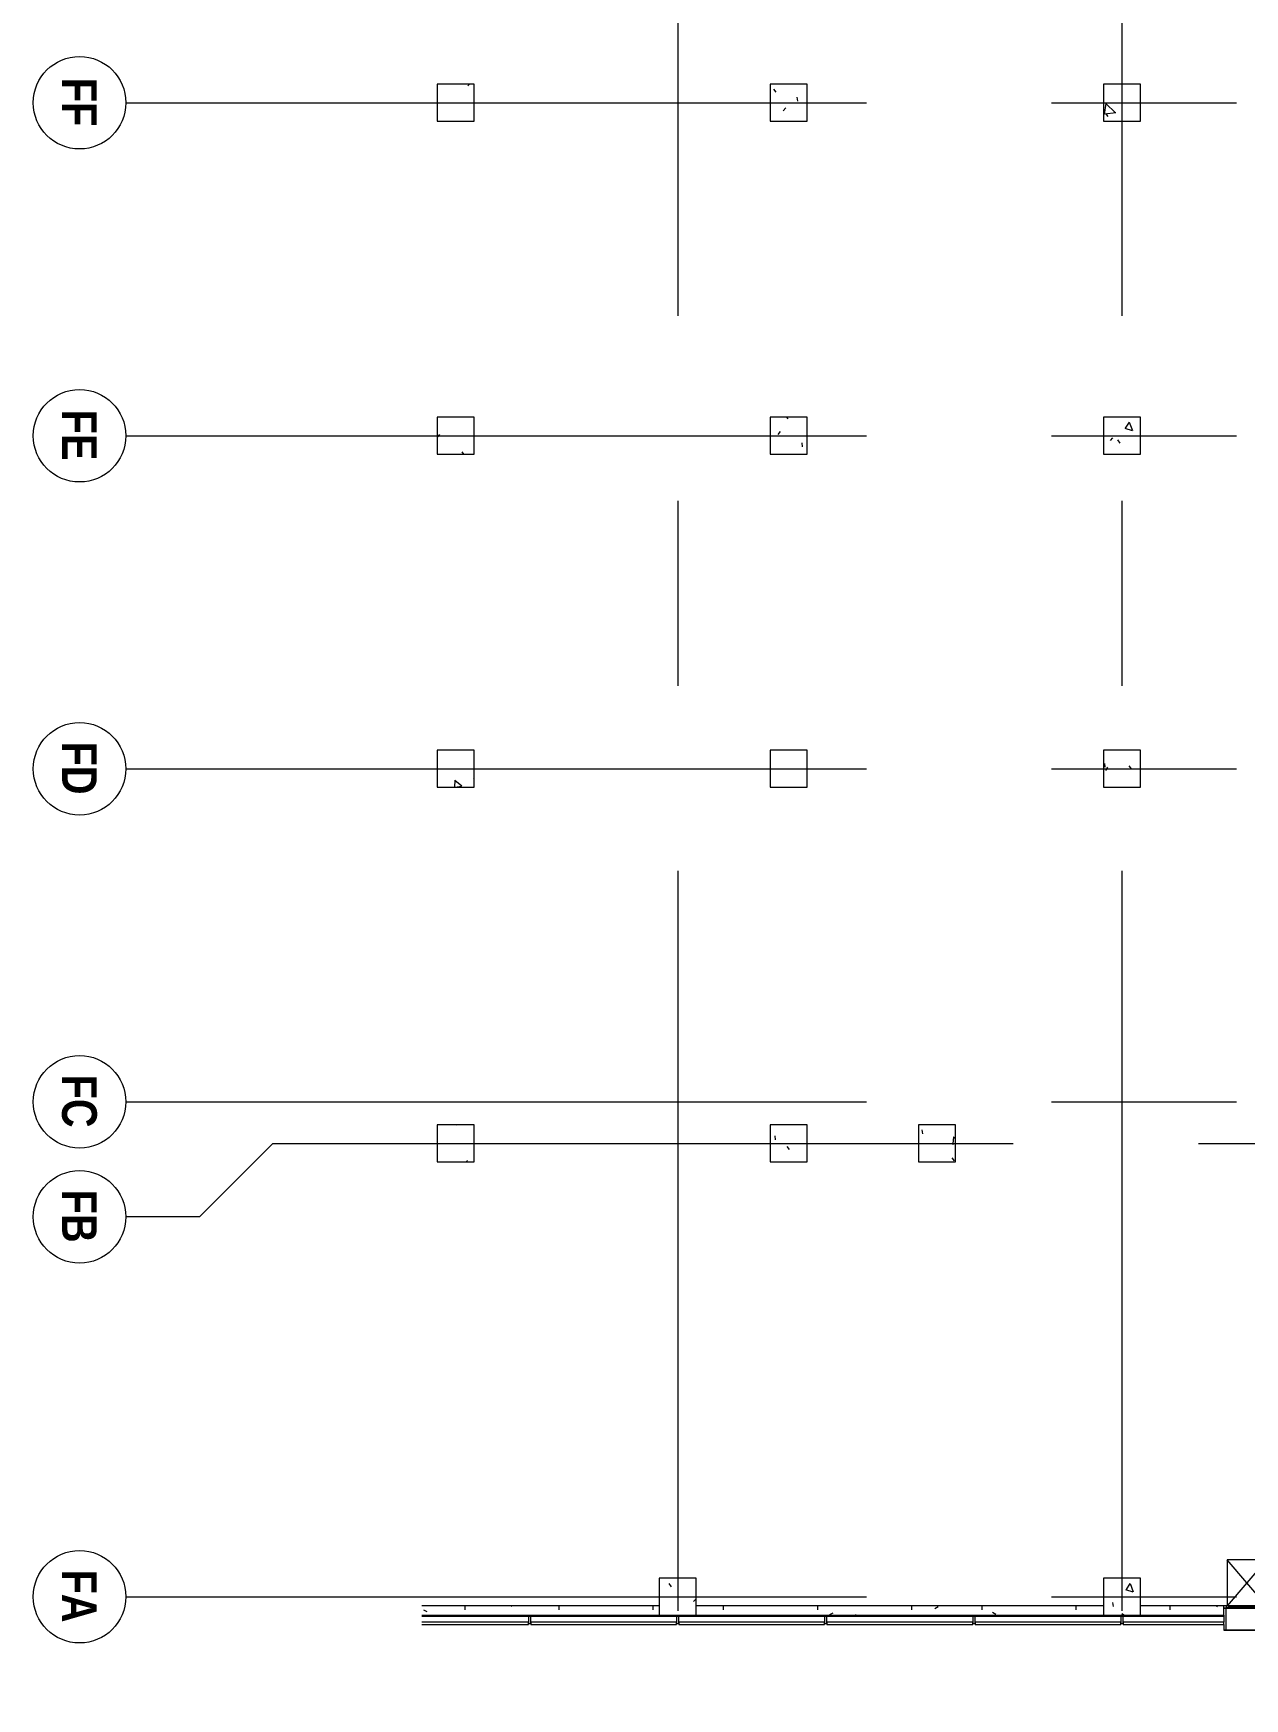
# Model space of a CAD drawing. Extents: x -14231 to 413940, y -171733 to 124993.
# Drawn here: x 181670 to 207845, y -142548 to -106543 of the extents above; entities that cross this region are included whole.
import ezdxf

# ---------------------------------------------------------------- set-up
doc = ezdxf.new("R2010")
doc.units = 0
doc.header["$LTSCALE"] = 8
for name, pattern in [('Access Line', [382.3, 250, -132.3]), ('Centre', [7937.5, 1587.5, -1190.625, 3968.75, -1190.625]), ('IDA - Grid Line', [3500, 2000, -500, 500, -500])]:
    doc.linetypes.add(name, pattern=pattern)
for name, color, linetype, lineweight in [('A-_ANOTGRID_E', 7, 'CONTINUOUS', 9), ('A-_CLAD----_E', 7, 'CONTINUOUS', 9), ('A-_CLAD----_E1', 7, 'CONTINUOUS', 9), ('A-_WALL----_E', 7, 'CONTINUOUS', 9), ('A-_WALL----_H', 7, 'CONTINUOUS', 9), ('A-_WIND----_E', 7, 'CONTINUOUS', 9), ('A-COLN----_E', 7, 'CONTINUOUS', 9), ('A-COLN----_E1', 7, 'CONTINUOUS', 9)]:
    doc.layers.add(name, color=color, linetype=linetype, lineweight=lineweight)
doc.styles.add('Arial Narrow_B', font='ARIALNB.TTF', dxfattribs={"height": 750})

# ---------------------------------------------------------------- blocks, each defined once
blk = doc.blocks.new('IDA - Rectangle Column - 800W X 800D-9805045-PH1 LEVEL 3 - PROBE')
at = {"layer": 'A-COLN----_E1', "true_color": 0xaaaaaa}
h = blk.add_hatch(dxfattribs=at)
h.set_pattern_fill('FP_2', color=253, style=0, pattern_type=2)
h.set_pattern_definition([(320, (-306356.1, 949757.2), (-159.3907, -1821.8403), [190.5, -2095.5]), (265, (-306356.1, 949757.2), (1910.5674, 352.428), [152.4, -1676.4]), (10.451, (-306369.4, 949605.4), (1751.166, -1469.4262), [161.9, -1780.901]), (316.184, (-305848.1, 949757.2), (-420.428, -2710.791), [285.75, -3143.25]), (6.636, (-305883.2, 949531.3), (2474.276, -2374.0256), [242.85, -2671.351]), (261.184, (-305848, 949757.2), (2474.2525, -2374.05), [228.6, -2514.6]), (291, (-305975.1, 949503.2), (-1022.6516, -1516.1442), [190.5, -2095.5]), (236, (-305975.1, 949503.2), (1841.8805, -618.021), [152.4, -1676.4]), (341.451, (-306060.3, 949376.8), (819.2124, -2134.1713), [161.9, -1780.901]), (307.5, (-306356.1, 949757.2), (845.5504, -30.88603), [83.82, -1572.26, 83.82, -3300.73]), (307.5, (-306356.1, 949757.2), (845.5504, -30.88603), [-1739.9, -1617.98, 83.82, -1598.93]), (277.5, (-306356.1, 949757.2), (1001.80575, -668.1966), [83.82, -886.46, 83.82, -2175.51]), (277.5, (-306356.1, 949757.2), (1001.80575, -668.1966), [-1054.1, -1534.16, 83.82, -557.53]), (237.5, (-306356.1, 950323.6), (-57.2896, -1355.90933), [83.82, -551.18, 83.82, -4526.28]), (237.5, (-306356.1, 950323.6), (-57.2896, -1355.90933), [-718.82, -1897.38, 83.82, -2545.08]), (227.5, (-306356.1, 950577.6), (254.2664, -1481.2932), [83.82, -741.68, 83.82, -3098.8]), (227.5, (-306356.1, 950577.6), (254.2664, -1481.2932), [-909.32, -1231.9, 83.82, -1783.08])])
h.paths.add_polyline_path([(-400, -400), (400, -400), (400, 400), (-400, 400)])
at = {"layer": 'A-COLN----_E', "color": 253, "true_color": 0xaaaaaa}
for p, q in [((400, 400), (-400, 400)), ((-400, 400), (-400, -400)), ((400, -400), (400, 400)), ((-400, -400), (400, -400))]:
    blk.add_line(p, q, dxfattribs=at)
blk = doc.blocks.new('IDA - Rectangle Column - 800W X 800D-V1-PH1 LEVEL 3 - PROBE')
at = {"layer": 'A-COLN----_E1', "true_color": 0xaaaaaa}
h = blk.add_hatch(dxfattribs=at)
h.set_pattern_fill('FP_3', color=253, style=0, pattern_type=2)
h.set_pattern_definition([(320, (-315956.1, 949757.2), (-159.3907, -1821.8403), [190.5, -2095.5]), (265, (-315956.1, 949757.2), (1910.5674, 352.428), [152.4, -1676.4]), (10.451, (-315969.4, 949605.4), (1751.166, -1469.4262), [161.9, -1780.901]), (316.184, (-315448.1, 949757.2), (-420.428, -2710.791), [285.75, -3143.25]), (6.636, (-315483.2, 949531.3), (2474.276, -2374.0256), [242.85, -2671.351]), (261.184, (-315448, 949757.2), (2474.2525, -2374.05), [228.6, -2514.6]), (291, (-315575.1, 949503.2), (-1022.6516, -1516.1442), [190.5, -2095.5]), (236, (-315575.1, 949503.2), (1841.8805, -618.021), [152.4, -1676.4]), (341.451, (-315660.3, 949376.8), (819.2124, -2134.1713), [161.9, -1780.901]), (307.5, (-315956.1, 949757.2), (845.5504, -30.88603), [83.82, -1572.26, 83.82, -3300.73]), (307.5, (-315956.1, 949757.2), (845.5504, -30.88603), [-1739.9, -1617.98, 83.82, -1598.93]), (277.5, (-315956.1, 949757.2), (1001.80575, -668.1966), [83.82, -886.46, 83.82, -2175.51]), (277.5, (-315956.1, 949757.2), (1001.80575, -668.1966), [-1054.1, -1534.16, 83.82, -557.53]), (237.5, (-315956.1, 950323.6), (-57.2896, -1355.90933), [83.82, -551.18, 83.82, -4526.28]), (237.5, (-315956.1, 950323.6), (-57.2896, -1355.90933), [-718.82, -1897.38, 83.82, -2545.08]), (227.5, (-315956.1, 950577.6), (254.2664, -1481.2932), [83.82, -741.68, 83.82, -3098.8]), (227.5, (-315956.1, 950577.6), (254.2664, -1481.2932), [-909.32, -1231.9, 83.82, -1783.08])])
h.paths.add_polyline_path([(-400, -400), (400, -400), (400, 400), (-400, 400)])
at = {"layer": 'A-COLN----_E', "color": 253, "true_color": 0xaaaaaa}
for p, q in [((400, 400), (-400, 400)), ((-400, 400), (-400, -400)), ((400, -400), (400, 400)), ((-400, -400), (400, -400))]:
    blk.add_line(p, q, dxfattribs=at)
blk = doc.blocks.new('IDA - Rectangle Column - 800W X 800D-V42-PH1 LEVEL 3 - PROBE')
at = {"layer": 'A-COLN----_E1', "true_color": 0xaaaaaa}
h = blk.add_hatch(dxfattribs=at)
h.set_pattern_fill('FP_44', color=253, style=0, pattern_type=2)
h.set_pattern_definition([(320, (-315956.1, 917457.2), (-159.3907, -1821.8403), [190.5, -2095.5]), (265, (-315956.1, 917457.2), (1910.5674, 352.428), [152.4, -1676.4]), (10.451, (-315969.4, 917305.4), (1751.166, -1469.4262), [161.9, -1780.901]), (316.184, (-315448.1, 917457.2), (-420.428, -2710.791), [285.75, -3143.25]), (6.636, (-315483.2, 917231.3), (2474.276, -2374.0256), [242.85, -2671.351]), (261.184, (-315448, 917457.2), (2474.2525, -2374.05), [228.6, -2514.6]), (291, (-315575.1, 917203.2), (-1022.6516, -1516.1442), [190.5, -2095.5]), (236, (-315575.1, 917203.2), (1841.8805, -618.021), [152.4, -1676.4]), (341.451, (-315660.3, 917076.8), (819.2124, -2134.1713), [161.9, -1780.901]), (307.5, (-315956.1, 917457.2), (845.5504, -30.88603), [83.82, -1572.26, 83.82, -3300.73]), (307.5, (-315956.1, 917457.2), (845.5504, -30.88603), [-1739.9, -1617.98, 83.82, -1598.93]), (277.5, (-315956.1, 917457.2), (1001.80575, -668.1966), [83.82, -886.46, 83.82, -2175.51]), (277.5, (-315956.1, 917457.2), (1001.80575, -668.1966), [-1054.1, -1534.16, 83.82, -557.53]), (237.5, (-315956.1, 918023.6), (-57.2896, -1355.90933), [83.82, -551.18, 83.82, -4526.28]), (237.5, (-315956.1, 918023.6), (-57.2896, -1355.90933), [-718.82, -1897.38, 83.82, -2545.08]), (227.5, (-315956.1, 918277.6), (254.2664, -1481.2932), [83.82, -741.68, 83.82, -3098.8]), (227.5, (-315956.1, 918277.6), (254.2664, -1481.2932), [-909.32, -1231.9, 83.82, -1783.08])])
h.paths.add_polyline_path([(-400, -400), (400, -400), (400, 400), (-400, 400)])
at = {"layer": 'A-COLN----_E', "color": 253, "true_color": 0xaaaaaa}
for p, q in [((400, 400), (-400, 400)), ((-400, 400), (-400, -400)), ((400, -400), (400, 400)), ((-400, -400), (400, -400))]:
    blk.add_line(p, q, dxfattribs=at)
blk = doc.blocks.new('IDA - Rectangle Column - 800W X 800D-V43-PH1 LEVEL 3 - PROBE')
at = {"layer": 'A-COLN----_E1', "true_color": 0xaaaaaa}
h = blk.add_hatch(dxfattribs=at)
h.set_pattern_fill('FP_45', color=253, style=0, pattern_type=2)
h.set_pattern_definition([(320, (-308756.1, 917457.2), (-159.3907, -1821.8403), [190.5, -2095.5]), (265, (-308756.1, 917457.2), (1910.5674, 352.428), [152.4, -1676.4]), (10.451, (-308769.4, 917305.4), (1751.166, -1469.4262), [161.9, -1780.901]), (316.184, (-308248.1, 917457.2), (-420.428, -2710.791), [285.75, -3143.25]), (6.636, (-308283.2, 917231.3), (2474.276, -2374.0256), [242.85, -2671.351]), (261.184, (-308248, 917457.2), (2474.2525, -2374.05), [228.6, -2514.6]), (291, (-308375.1, 917203.2), (-1022.6516, -1516.1442), [190.5, -2095.5]), (236, (-308375.1, 917203.2), (1841.8805, -618.021), [152.4, -1676.4]), (341.451, (-308460.3, 917076.8), (819.2124, -2134.1713), [161.9, -1780.901]), (307.5, (-308756.1, 917457.2), (845.5504, -30.88603), [83.82, -1572.26, 83.82, -3300.73]), (307.5, (-308756.1, 917457.2), (845.5504, -30.88603), [-1739.9, -1617.98, 83.82, -1598.93]), (277.5, (-308756.1, 917457.2), (1001.80575, -668.1966), [83.82, -886.46, 83.82, -2175.51]), (277.5, (-308756.1, 917457.2), (1001.80575, -668.1966), [-1054.1, -1534.16, 83.82, -557.53]), (237.5, (-308756.1, 918023.6), (-57.2896, -1355.90933), [83.82, -551.18, 83.82, -4526.28]), (237.5, (-308756.1, 918023.6), (-57.2896, -1355.90933), [-718.82, -1897.38, 83.82, -2545.08]), (227.5, (-308756.1, 918277.6), (254.2664, -1481.2932), [83.82, -741.68, 83.82, -3098.8]), (227.5, (-308756.1, 918277.6), (254.2664, -1481.2932), [-909.32, -1231.9, 83.82, -1783.08])])
h.paths.add_polyline_path([(-400, -400), (400, -400), (400, 400), (-400, 400)])
at = {"layer": 'A-COLN----_E', "color": 253, "true_color": 0xaaaaaa}
for p, q in [((400, 400), (-400, 400)), ((-400, 400), (-400, -400)), ((400, -400), (400, 400)), ((-400, -400), (400, -400))]:
    blk.add_line(p, q, dxfattribs=at)
blk = doc.blocks.new('IDA - Rectangle Column - 800W X 800D-V44-PH1 LEVEL 3 - PROBE')
at = {"layer": 'A-COLN----_E1', "true_color": 0xaaaaaa}
h = blk.add_hatch(dxfattribs=at)
h.set_pattern_fill('FP_46', color=253, style=0, pattern_type=2)
h.set_pattern_definition([(320, (-301556.1, 917457.2), (-159.3907, -1821.8403), [190.5, -2095.5]), (265, (-301556.1, 917457.2), (1910.5674, 352.428), [152.4, -1676.4]), (10.451, (-301569.4, 917305.4), (1751.166, -1469.4262), [161.9, -1780.901]), (316.184, (-301048.1, 917457.2), (-420.428, -2710.791), [285.75, -3143.25]), (6.636, (-301083.2, 917231.3), (2474.276, -2374.0256), [242.85, -2671.351]), (261.184, (-301048, 917457.2), (2474.2525, -2374.05), [228.6, -2514.6]), (291, (-301175.1, 917203.2), (-1022.6516, -1516.1442), [190.5, -2095.5]), (236, (-301175.1, 917203.2), (1841.8805, -618.021), [152.4, -1676.4]), (341.451, (-301260.3, 917076.8), (819.2124, -2134.1713), [161.9, -1780.901]), (307.5, (-301556.1, 917457.2), (845.5504, -30.88603), [83.82, -1572.26, 83.82, -3300.73]), (307.5, (-301556.1, 917457.2), (845.5504, -30.88603), [-1739.9, -1617.98, 83.82, -1598.93]), (277.5, (-301556.1, 917457.2), (1001.80575, -668.1966), [83.82, -886.46, 83.82, -2175.51]), (277.5, (-301556.1, 917457.2), (1001.80575, -668.1966), [-1054.1, -1534.16, 83.82, -557.53]), (237.5, (-301556.1, 918023.6), (-57.2896, -1355.90933), [83.82, -551.18, 83.82, -4526.28]), (237.5, (-301556.1, 918023.6), (-57.2896, -1355.90933), [-718.82, -1897.38, 83.82, -2545.08]), (227.5, (-301556.1, 918277.6), (254.2664, -1481.2932), [83.82, -741.68, 83.82, -3098.8]), (227.5, (-301556.1, 918277.6), (254.2664, -1481.2932), [-909.32, -1231.9, 83.82, -1783.08])])
h.paths.add_polyline_path([(-400, -400), (400, -400), (400, 400), (-400, 400)])
at = {"layer": 'A-COLN----_E', "color": 253, "true_color": 0xaaaaaa}
for p, q in [((400, 400), (-400, 400)), ((-400, 400), (-400, -400)), ((400, -400), (400, 400)), ((-400, -400), (400, -400))]:
    blk.add_line(p, q, dxfattribs=at)
blk = doc.blocks.new('IDA - Rectangle Column - 800W X 800D-V45-PH1 LEVEL 3 - PROBE')
at = {"layer": 'A-COLN----_E1', "true_color": 0xaaaaaa}
h = blk.add_hatch(dxfattribs=at)
h.set_pattern_fill('FP_47', color=253, style=0, pattern_type=2)
h.set_pattern_definition([(320, (-315956.1, 924657.2), (-159.3907, -1821.8403), [190.5, -2095.5]), (265, (-315956.1, 924657.2), (1910.5674, 352.428), [152.4, -1676.4]), (10.451, (-315969.4, 924505.4), (1751.166, -1469.4262), [161.9, -1780.901]), (316.184, (-315448.1, 924657.2), (-420.428, -2710.791), [285.75, -3143.25]), (6.636, (-315483.2, 924431.3), (2474.276, -2374.0256), [242.85, -2671.351]), (261.184, (-315448, 924657.2), (2474.2525, -2374.05), [228.6, -2514.6]), (291, (-315575.1, 924403.2), (-1022.6516, -1516.1442), [190.5, -2095.5]), (236, (-315575.1, 924403.2), (1841.8805, -618.021), [152.4, -1676.4]), (341.451, (-315660.3, 924276.8), (819.2124, -2134.1713), [161.9, -1780.901]), (307.5, (-315956.1, 924657.2), (845.5504, -30.88603), [83.82, -1572.26, 83.82, -3300.73]), (307.5, (-315956.1, 924657.2), (845.5504, -30.88603), [-1739.9, -1617.98, 83.82, -1598.93]), (277.5, (-315956.1, 924657.2), (1001.80575, -668.1966), [83.82, -886.46, 83.82, -2175.51]), (277.5, (-315956.1, 924657.2), (1001.80575, -668.1966), [-1054.1, -1534.16, 83.82, -557.53]), (237.5, (-315956.1, 925223.6), (-57.2896, -1355.90933), [83.82, -551.18, 83.82, -4526.28]), (237.5, (-315956.1, 925223.6), (-57.2896, -1355.90933), [-718.82, -1897.38, 83.82, -2545.08]), (227.5, (-315956.1, 925477.6), (254.2664, -1481.2932), [83.82, -741.68, 83.82, -3098.8]), (227.5, (-315956.1, 925477.6), (254.2664, -1481.2932), [-909.32, -1231.9, 83.82, -1783.08])])
h.paths.add_polyline_path([(-400, -400), (400, -400), (400, 400), (-400, 400)])
at = {"layer": 'A-COLN----_E', "color": 253, "true_color": 0xaaaaaa}
for p, q in [((400, 400), (-400, 400)), ((-400, 400), (-400, -400)), ((400, -400), (400, 400)), ((-400, -400), (400, -400))]:
    blk.add_line(p, q, dxfattribs=at)
blk = doc.blocks.new('IDA - Rectangle Column - 800W X 800D-V46-PH1 LEVEL 3 - PROBE')
at = {"layer": 'A-COLN----_E1', "true_color": 0xaaaaaa}
h = blk.add_hatch(dxfattribs=at)
h.set_pattern_fill('FP_48', color=253, style=0, pattern_type=2)
h.set_pattern_definition([(320, (-308756.1, 924657.2), (-159.3907, -1821.8403), [190.5, -2095.5]), (265, (-308756.1, 924657.2), (1910.5674, 352.428), [152.4, -1676.4]), (10.451, (-308769.4, 924505.4), (1751.166, -1469.4262), [161.9, -1780.901]), (316.184, (-308248.1, 924657.2), (-420.428, -2710.791), [285.75, -3143.25]), (6.636, (-308283.2, 924431.3), (2474.276, -2374.0256), [242.85, -2671.351]), (261.184, (-308248, 924657.2), (2474.2525, -2374.05), [228.6, -2514.6]), (291, (-308375.1, 924403.2), (-1022.6516, -1516.1442), [190.5, -2095.5]), (236, (-308375.1, 924403.2), (1841.8805, -618.021), [152.4, -1676.4]), (341.451, (-308460.3, 924276.8), (819.2124, -2134.1713), [161.9, -1780.901]), (307.5, (-308756.1, 924657.2), (845.5504, -30.88603), [83.82, -1572.26, 83.82, -3300.73]), (307.5, (-308756.1, 924657.2), (845.5504, -30.88603), [-1739.9, -1617.98, 83.82, -1598.93]), (277.5, (-308756.1, 924657.2), (1001.80575, -668.1966), [83.82, -886.46, 83.82, -2175.51]), (277.5, (-308756.1, 924657.2), (1001.80575, -668.1966), [-1054.1, -1534.16, 83.82, -557.53]), (237.5, (-308756.1, 925223.6), (-57.2896, -1355.90933), [83.82, -551.18, 83.82, -4526.28]), (237.5, (-308756.1, 925223.6), (-57.2896, -1355.90933), [-718.82, -1897.38, 83.82, -2545.08]), (227.5, (-308756.1, 925477.6), (254.2664, -1481.2932), [83.82, -741.68, 83.82, -3098.8]), (227.5, (-308756.1, 925477.6), (254.2664, -1481.2932), [-909.32, -1231.9, 83.82, -1783.08])])
h.paths.add_polyline_path([(-400, -400), (400, -400), (400, 400), (-400, 400)])
at = {"layer": 'A-COLN----_E', "color": 253, "true_color": 0xaaaaaa}
for p, q in [((400, 400), (-400, 400)), ((-400, 400), (-400, -400)), ((400, -400), (400, 400)), ((-400, -400), (400, -400))]:
    blk.add_line(p, q, dxfattribs=at)
blk = doc.blocks.new('IDA - Rectangle Column - 800W X 800D-V47-PH1 LEVEL 3 - PROBE')
at = {"layer": 'A-COLN----_E1', "true_color": 0xaaaaaa}
h = blk.add_hatch(dxfattribs=at)
h.set_pattern_fill('FP_49', color=253, style=0, pattern_type=2)
h.set_pattern_definition([(320, (-301556.1, 924657.2), (-159.3907, -1821.8403), [190.5, -2095.5]), (265, (-301556.1, 924657.2), (1910.5674, 352.428), [152.4, -1676.4]), (10.451, (-301569.4, 924505.4), (1751.166, -1469.4262), [161.9, -1780.901]), (316.184, (-301048.1, 924657.2), (-420.428, -2710.791), [285.75, -3143.25]), (6.636, (-301083.2, 924431.3), (2474.276, -2374.0256), [242.85, -2671.351]), (261.184, (-301048, 924657.2), (2474.2525, -2374.05), [228.6, -2514.6]), (291, (-301175.1, 924403.2), (-1022.6516, -1516.1442), [190.5, -2095.5]), (236, (-301175.1, 924403.2), (1841.8805, -618.021), [152.4, -1676.4]), (341.451, (-301260.3, 924276.8), (819.2124, -2134.1713), [161.9, -1780.901]), (307.5, (-301556.1, 924657.2), (845.5504, -30.88603), [83.82, -1572.26, 83.82, -3300.73]), (307.5, (-301556.1, 924657.2), (845.5504, -30.88603), [-1739.9, -1617.98, 83.82, -1598.93]), (277.5, (-301556.1, 924657.2), (1001.80575, -668.1966), [83.82, -886.46, 83.82, -2175.51]), (277.5, (-301556.1, 924657.2), (1001.80575, -668.1966), [-1054.1, -1534.16, 83.82, -557.53]), (237.5, (-301556.1, 925223.6), (-57.2896, -1355.90933), [83.82, -551.18, 83.82, -4526.28]), (237.5, (-301556.1, 925223.6), (-57.2896, -1355.90933), [-718.82, -1897.38, 83.82, -2545.08]), (227.5, (-301556.1, 925477.6), (254.2664, -1481.2932), [83.82, -741.68, 83.82, -3098.8]), (227.5, (-301556.1, 925477.6), (254.2664, -1481.2932), [-909.32, -1231.9, 83.82, -1783.08])])
h.paths.add_polyline_path([(-400, -400), (400, -400), (400, 400), (-400, 400)])
at = {"layer": 'A-COLN----_E', "color": 253, "true_color": 0xaaaaaa}
for p, q in [((400, 400), (-400, 400)), ((-400, 400), (-400, -400)), ((400, -400), (400, 400)), ((-400, -400), (400, -400))]:
    blk.add_line(p, q, dxfattribs=at)
blk = doc.blocks.new('IDA - Rectangle Column - 800W X 800D-V48-PH1 LEVEL 3 - PROBE')
at = {"layer": 'A-COLN----_E1', "true_color": 0xaaaaaa}
h = blk.add_hatch(dxfattribs=at)
h.set_pattern_fill('FP_50', color=253, style=0, pattern_type=2)
h.set_pattern_definition([(320, (-315956.1, 931857.2), (-159.3907, -1821.8403), [190.5, -2095.5]), (265, (-315956.1, 931857.2), (1910.5674, 352.428), [152.4, -1676.4]), (10.451, (-315969.4, 931705.4), (1751.166, -1469.4262), [161.9, -1780.901]), (316.184, (-315448.1, 931857.2), (-420.428, -2710.791), [285.75, -3143.25]), (6.636, (-315483.2, 931631.3), (2474.276, -2374.0256), [242.85, -2671.351]), (261.184, (-315448, 931857.2), (2474.2525, -2374.05), [228.6, -2514.6]), (291, (-315575.1, 931603.2), (-1022.6516, -1516.1442), [190.5, -2095.5]), (236, (-315575.1, 931603.2), (1841.8805, -618.021), [152.4, -1676.4]), (341.451, (-315660.3, 931476.8), (819.2124, -2134.1713), [161.9, -1780.901]), (307.5, (-315956.1, 931857.2), (845.5504, -30.88603), [83.82, -1572.26, 83.82, -3300.73]), (307.5, (-315956.1, 931857.2), (845.5504, -30.88603), [-1739.9, -1617.98, 83.82, -1598.93]), (277.5, (-315956.1, 931857.2), (1001.80575, -668.1966), [83.82, -886.46, 83.82, -2175.51]), (277.5, (-315956.1, 931857.2), (1001.80575, -668.1966), [-1054.1, -1534.16, 83.82, -557.53]), (237.5, (-315956.1, 932423.6), (-57.2896, -1355.90933), [83.82, -551.18, 83.82, -4526.28]), (237.5, (-315956.1, 932423.6), (-57.2896, -1355.90933), [-718.82, -1897.38, 83.82, -2545.08]), (227.5, (-315956.1, 932677.6), (254.2664, -1481.2932), [83.82, -741.68, 83.82, -3098.8]), (227.5, (-315956.1, 932677.6), (254.2664, -1481.2932), [-909.32, -1231.9, 83.82, -1783.08])])
h.paths.add_polyline_path([(-400, -400), (400, -400), (400, 400), (-400, 400)])
at = {"layer": 'A-COLN----_E', "color": 253, "true_color": 0xaaaaaa}
for p, q in [((400, 400), (-400, 400)), ((-400, 400), (-400, -400)), ((400, -400), (400, 400)), ((-400, -400), (400, -400))]:
    blk.add_line(p, q, dxfattribs=at)
blk = doc.blocks.new('IDA - Rectangle Column - 800W X 800D-V49-PH1 LEVEL 3 - PROBE')
at = {"layer": 'A-COLN----_E1', "true_color": 0xaaaaaa}
h = blk.add_hatch(dxfattribs=at)
h.set_pattern_fill('FP_51', color=253, style=0, pattern_type=2)
h.set_pattern_definition([(320, (-308756.1, 931857.2), (-159.3907, -1821.8403), [190.5, -2095.5]), (265, (-308756.1, 931857.2), (1910.5674, 352.428), [152.4, -1676.4]), (10.451, (-308769.4, 931705.4), (1751.166, -1469.4262), [161.9, -1780.901]), (316.184, (-308248.1, 931857.2), (-420.428, -2710.791), [285.75, -3143.25]), (6.636, (-308283.2, 931631.3), (2474.276, -2374.0256), [242.85, -2671.351]), (261.184, (-308248, 931857.2), (2474.2525, -2374.05), [228.6, -2514.6]), (291, (-308375.1, 931603.2), (-1022.6516, -1516.1442), [190.5, -2095.5]), (236, (-308375.1, 931603.2), (1841.8805, -618.021), [152.4, -1676.4]), (341.451, (-308460.3, 931476.8), (819.2124, -2134.1713), [161.9, -1780.901]), (307.5, (-308756.1, 931857.2), (845.5504, -30.88603), [83.82, -1572.26, 83.82, -3300.73]), (307.5, (-308756.1, 931857.2), (845.5504, -30.88603), [-1739.9, -1617.98, 83.82, -1598.93]), (277.5, (-308756.1, 931857.2), (1001.80575, -668.1966), [83.82, -886.46, 83.82, -2175.51]), (277.5, (-308756.1, 931857.2), (1001.80575, -668.1966), [-1054.1, -1534.16, 83.82, -557.53]), (237.5, (-308756.1, 932423.6), (-57.2896, -1355.90933), [83.82, -551.18, 83.82, -4526.28]), (237.5, (-308756.1, 932423.6), (-57.2896, -1355.90933), [-718.82, -1897.38, 83.82, -2545.08]), (227.5, (-308756.1, 932677.6), (254.2664, -1481.2932), [83.82, -741.68, 83.82, -3098.8]), (227.5, (-308756.1, 932677.6), (254.2664, -1481.2932), [-909.32, -1231.9, 83.82, -1783.08])])
h.paths.add_polyline_path([(-400, -400), (400, -400), (400, 400), (-400, 400)])
at = {"layer": 'A-COLN----_E', "color": 253, "true_color": 0xaaaaaa}
for p, q in [((400, 400), (-400, 400)), ((-400, 400), (-400, -400)), ((400, -400), (400, 400)), ((-400, -400), (400, -400))]:
    blk.add_line(p, q, dxfattribs=at)
blk = doc.blocks.new('IDA - Rectangle Column - 800W X 800D-V50-PH1 LEVEL 3 - PROBE')
at = {"layer": 'A-COLN----_E1', "true_color": 0xaaaaaa}
h = blk.add_hatch(dxfattribs=at)
h.set_pattern_fill('FP_52', color=253, style=0, pattern_type=2)
h.set_pattern_definition([(320, (-301556.1, 931857.2), (-159.3907, -1821.8403), [190.5, -2095.5]), (265, (-301556.1, 931857.2), (1910.5674, 352.428), [152.4, -1676.4]), (10.451, (-301569.4, 931705.4), (1751.166, -1469.4262), [161.9, -1780.901]), (316.184, (-301048.1, 931857.2), (-420.428, -2710.791), [285.75, -3143.25]), (6.636, (-301083.2, 931631.3), (2474.276, -2374.0256), [242.85, -2671.351]), (261.184, (-301048, 931857.2), (2474.2525, -2374.05), [228.6, -2514.6]), (291, (-301175.1, 931603.2), (-1022.6516, -1516.1442), [190.5, -2095.5]), (236, (-301175.1, 931603.2), (1841.8805, -618.021), [152.4, -1676.4]), (341.451, (-301260.3, 931476.8), (819.2124, -2134.1713), [161.9, -1780.901]), (307.5, (-301556.1, 931857.2), (845.5504, -30.88603), [83.82, -1572.26, 83.82, -3300.73]), (307.5, (-301556.1, 931857.2), (845.5504, -30.88603), [-1739.9, -1617.98, 83.82, -1598.93]), (277.5, (-301556.1, 931857.2), (1001.80575, -668.1966), [83.82, -886.46, 83.82, -2175.51]), (277.5, (-301556.1, 931857.2), (1001.80575, -668.1966), [-1054.1, -1534.16, 83.82, -557.53]), (237.5, (-301556.1, 932423.6), (-57.2896, -1355.90933), [83.82, -551.18, 83.82, -4526.28]), (237.5, (-301556.1, 932423.6), (-57.2896, -1355.90933), [-718.82, -1897.38, 83.82, -2545.08]), (227.5, (-301556.1, 932677.6), (254.2664, -1481.2932), [83.82, -741.68, 83.82, -3098.8]), (227.5, (-301556.1, 932677.6), (254.2664, -1481.2932), [-909.32, -1231.9, 83.82, -1783.08])])
h.paths.add_polyline_path([(-400, -400), (400, -400), (400, 400), (-400, 400)])
at = {"layer": 'A-COLN----_E', "color": 253, "true_color": 0xaaaaaa}
for p, q in [((400, 400), (-400, 400)), ((-400, 400), (-400, -400)), ((400, -400), (400, 400)), ((-400, -400), (400, -400))]:
    blk.add_line(p, q, dxfattribs=at)
blk = doc.blocks.new('IDA - Rectangle Column - 800W X 800D-V51-PH1 LEVEL 3 - PROBE')
at = {"layer": 'A-COLN----_E1', "true_color": 0xaaaaaa}
h = blk.add_hatch(dxfattribs=at)
h.set_pattern_fill('FP_53', color=253, style=0, pattern_type=2)
h.set_pattern_definition([(320, (-311956.1, 939957.2), (-159.3907, -1821.8403), [190.5, -2095.5]), (265, (-311956.1, 939957.2), (1910.5674, 352.428), [152.4, -1676.4]), (10.451, (-311969.4, 939805.4), (1751.166, -1469.4262), [161.9, -1780.901]), (316.184, (-311448.1, 939957.2), (-420.428, -2710.791), [285.75, -3143.25]), (6.636, (-311483.2, 939731.3), (2474.276, -2374.0256), [242.85, -2671.351]), (261.184, (-311448, 939957.2), (2474.2525, -2374.05), [228.6, -2514.6]), (291, (-311575.1, 939703.2), (-1022.6516, -1516.1442), [190.5, -2095.5]), (236, (-311575.1, 939703.2), (1841.8805, -618.021), [152.4, -1676.4]), (341.451, (-311660.3, 939576.8), (819.2124, -2134.1713), [161.9, -1780.901]), (307.5, (-311956.1, 939957.2), (845.5504, -30.88603), [83.82, -1572.26, 83.82, -3300.73]), (307.5, (-311956.1, 939957.2), (845.5504, -30.88603), [-1739.9, -1617.98, 83.82, -1598.93]), (277.5, (-311956.1, 939957.2), (1001.80575, -668.1966), [83.82, -886.46, 83.82, -2175.51]), (277.5, (-311956.1, 939957.2), (1001.80575, -668.1966), [-1054.1, -1534.16, 83.82, -557.53]), (237.5, (-311956.1, 940523.6), (-57.2896, -1355.90933), [83.82, -551.18, 83.82, -4526.28]), (237.5, (-311956.1, 940523.6), (-57.2896, -1355.90933), [-718.82, -1897.38, 83.82, -2545.08]), (227.5, (-311956.1, 940777.6), (254.2664, -1481.2932), [83.82, -741.68, 83.82, -3098.8]), (227.5, (-311956.1, 940777.6), (254.2664, -1481.2932), [-909.32, -1231.9, 83.82, -1783.08])])
h.paths.add_polyline_path([(-400, -400), (400, -400), (400, 400), (-400, 400)])
at = {"layer": 'A-COLN----_E', "color": 253, "true_color": 0xaaaaaa}
for p, q in [((400, 400), (-400, 400)), ((-400, 400), (-400, -400)), ((400, -400), (400, 400)), ((-400, -400), (400, -400))]:
    blk.add_line(p, q, dxfattribs=at)
blk = doc.blocks.new('IDA - Rectangle Column - 800W X 800D-V52-PH1 LEVEL 3 - PROBE')
at = {"layer": 'A-COLN----_E1', "true_color": 0xaaaaaa}
h = blk.add_hatch(dxfattribs=at)
h.set_pattern_fill('FP_54', color=253, style=0, pattern_type=2)
h.set_pattern_definition([(320, (-308756.1, 939957.2), (-159.3907, -1821.8403), [190.5, -2095.5]), (265, (-308756.1, 939957.2), (1910.5674, 352.428), [152.4, -1676.4]), (10.451, (-308769.4, 939805.4), (1751.166, -1469.4262), [161.9, -1780.901]), (316.184, (-308248.1, 939957.2), (-420.428, -2710.791), [285.75, -3143.25]), (6.636, (-308283.2, 939731.3), (2474.276, -2374.0256), [242.85, -2671.351]), (261.184, (-308248, 939957.2), (2474.2525, -2374.05), [228.6, -2514.6]), (291, (-308375.1, 939703.2), (-1022.6516, -1516.1442), [190.5, -2095.5]), (236, (-308375.1, 939703.2), (1841.8805, -618.021), [152.4, -1676.4]), (341.451, (-308460.3, 939576.8), (819.2124, -2134.1713), [161.9, -1780.901]), (307.5, (-308756.1, 939957.2), (845.5504, -30.88603), [83.82, -1572.26, 83.82, -3300.73]), (307.5, (-308756.1, 939957.2), (845.5504, -30.88603), [-1739.9, -1617.98, 83.82, -1598.93]), (277.5, (-308756.1, 939957.2), (1001.80575, -668.1966), [83.82, -886.46, 83.82, -2175.51]), (277.5, (-308756.1, 939957.2), (1001.80575, -668.1966), [-1054.1, -1534.16, 83.82, -557.53]), (237.5, (-308756.1, 940523.6), (-57.2896, -1355.90933), [83.82, -551.18, 83.82, -4526.28]), (237.5, (-308756.1, 940523.6), (-57.2896, -1355.90933), [-718.82, -1897.38, 83.82, -2545.08]), (227.5, (-308756.1, 940777.6), (254.2664, -1481.2932), [83.82, -741.68, 83.82, -3098.8]), (227.5, (-308756.1, 940777.6), (254.2664, -1481.2932), [-909.32, -1231.9, 83.82, -1783.08])])
h.paths.add_polyline_path([(-400, -400), (400, -400), (400, 400), (-400, 400)])
at = {"layer": 'A-COLN----_E', "color": 253, "true_color": 0xaaaaaa}
for p, q in [((400, 400), (-400, 400)), ((-400, 400), (-400, -400)), ((400, -400), (400, 400)), ((-400, -400), (400, -400))]:
    blk.add_line(p, q, dxfattribs=at)
blk = doc.blocks.new('IDA - Rectangle Column - 800W X 800D-V53-PH1 LEVEL 3 - PROBE')
at = {"layer": 'A-COLN----_E1', "true_color": 0xaaaaaa}
h = blk.add_hatch(dxfattribs=at)
h.set_pattern_fill('FP_55', color=253, style=0, pattern_type=2)
h.set_pattern_definition([(320, (-301556.1, 939957.2), (-159.3907, -1821.8403), [190.5, -2095.5]), (265, (-301556.1, 939957.2), (1910.5674, 352.428), [152.4, -1676.4]), (10.451, (-301569.4, 939805.4), (1751.166, -1469.4262), [161.9, -1780.901]), (316.184, (-301048.1, 939957.2), (-420.428, -2710.791), [285.75, -3143.25]), (6.636, (-301083.2, 939731.3), (2474.276, -2374.0256), [242.85, -2671.351]), (261.184, (-301048, 939957.2), (2474.2525, -2374.05), [228.6, -2514.6]), (291, (-301175.1, 939703.2), (-1022.6516, -1516.1442), [190.5, -2095.5]), (236, (-301175.1, 939703.2), (1841.8805, -618.021), [152.4, -1676.4]), (341.451, (-301260.3, 939576.8), (819.2124, -2134.1713), [161.9, -1780.901]), (307.5, (-301556.1, 939957.2), (845.5504, -30.88603), [83.82, -1572.26, 83.82, -3300.73]), (307.5, (-301556.1, 939957.2), (845.5504, -30.88603), [-1739.9, -1617.98, 83.82, -1598.93]), (277.5, (-301556.1, 939957.2), (1001.80575, -668.1966), [83.82, -886.46, 83.82, -2175.51]), (277.5, (-301556.1, 939957.2), (1001.80575, -668.1966), [-1054.1, -1534.16, 83.82, -557.53]), (237.5, (-301556.1, 940523.6), (-57.2896, -1355.90933), [83.82, -551.18, 83.82, -4526.28]), (237.5, (-301556.1, 940523.6), (-57.2896, -1355.90933), [-718.82, -1897.38, 83.82, -2545.08]), (227.5, (-301556.1, 940777.6), (254.2664, -1481.2932), [83.82, -741.68, 83.82, -3098.8]), (227.5, (-301556.1, 940777.6), (254.2664, -1481.2932), [-909.32, -1231.9, 83.82, -1783.08])])
h.paths.add_polyline_path([(-400, -400), (400, -400), (400, 400), (-400, 400)])
at = {"layer": 'A-COLN----_E', "color": 253, "true_color": 0xaaaaaa}
for p, q in [((400, 400), (-400, 400)), ((-400, 400), (-400, -400)), ((400, -400), (400, 400)), ((-400, -400), (400, -400))]:
    blk.add_line(p, q, dxfattribs=at)
blk = doc.blocks.new('Aluminium Window - 1000L X 1000H - FAP-02 - 2HR-V57-PH1 LEVEL 3 - PROBE')
at = {"layer": 'A-_WIND----_E', "color": 253, "true_color": 0xaaaaaa}
for p, q in [((-495, 425), (-495, 301)), ((-445, 425), (-495, 425)), ((-445, -50), (-445, 425)), ((455, 425), (-445, 425)), ((505, 425), (455, 425)), ((455, 425), (455, -50)), ((505, 301), (505, 425)), ((-495, 251), (-495, 100)), ((505, 100), (505, 251)), ((-445, -50), (-492, -50)), ((-492, -50), (-445, -50)), ((-492, -100), (-445, -100)), ((-445, -65), (-445, -50)), ((455, -50), (-445, -50)), ((-445, -50), (455, -50)), ((-445, -65), (-445, -100)), ((-395, -65), (-445, -65)), ((-445, -100), (-395, -100)), ((405, -65), (-395, -65)), ((-395, -100), (-395, -65)), ((405, -79), (-395, -79)), ((-395, -79), (-395, -87)), ((-395, -87), (405, -87)), ((-395, -100), (405, -100)), ((455, -65), (405, -65)), ((405, -65), (405, -100)), ((405, -87), (405, -79)), ((405, -100), (455, -100)), ((505, -50), (455, -50)), ((455, -50), (455, -65)), ((455, -50), (505, -50)), ((455, -100), (455, -65)), ((455, -100), (505, -100))]:
    blk.add_line(p, q, dxfattribs=at)
at = {"layer": 'A-_WIND----_E', "color": 253, "linetype": 'Centre', "true_color": 0xaaaaaa}
for p, q in [((-495, 425), (505, 425)), ((-74, 425), (-390, 425))]:
    blk.add_line(p, q, dxfattribs=at)
at = {"layer": 'A-_WIND----_E', "color": 253, "linetype": 'Access Line', "true_color": 0xaaaaaa}
for p, q in [((-420, -1100), (-420, -100)), ((-420, -100), (430, -1100)), ((-420, -1100), (430, -100)), ((430, -1100), (430, -100)), ((-420, -1100), (430, -1100))]:
    blk.add_line(p, q, dxfattribs=at)
blk = doc.blocks.new('System Panel - AlumPanelClad-White-10092527-PH1 LEVEL 3 - PROBE')
at = {"layer": 'A-_CLAD----_E', "color": 253, "true_color": 0xaaaaaa}
for p, q in [((1588, 25), (-714, 25)), ((1588, -25), (1588, 25)), ((-714, -25), (1588, -25))]:
    blk.add_line(p, q, dxfattribs=at)
blk = doc.blocks.new('Rectangular Mullion - groove center-10092485-PH1 LEVEL 3 - PROBE')
at = {"layer": 'A-_CLAD----_E1', "color": 253, "true_color": 0xaaaaaa}
blk.add_line((950184, 303131), (950184, 300830), dxfattribs=at)
blk = doc.blocks.new('System Panel - AlumPanelClad-White-10005328-PH1 LEVEL 3 - PROBE')
at = {"layer": 'A-_CLAD----_E', "color": 253, "true_color": 0xaaaaaa}
for p, q in [((1575, 25), (-1575, 25)), ((-1575, 25), (-1575, -25)), ((1575, -25), (1575, 25)), ((-1575, -25), (1575, -25))]:
    blk.add_line(p, q, dxfattribs=at)
blk = doc.blocks.new('Rectangular Mullion - groove center-10005325-PH1 LEVEL 3 - PROBE')
at = {"layer": 'A-_CLAD----_E1', "color": 253, "true_color": 0xaaaaaa}
blk.add_line((846867, 329691), (850017, 329691), dxfattribs=at)
blk = doc.blocks.new('Rectangular Mullion - groove center-9997094-PH1 LEVEL 3 - PROBE')
at = {"layer": 'A-_CLAD----_E1', "color": 253, "true_color": 0xaaaaaa}
for p, q in [((-25, -150), (-25, 0)), ((-25, 0), (25, 0)), ((25, 0), (25, -150)), ((25, -150), (-25, -150))]:
    blk.add_line(p, q, dxfattribs=at)
blk = doc.blocks.new('System Panel - AlumPanelClad-White-10092521-PH1 LEVEL 3 - PROBE')
at = {"layer": 'A-_CLAD----_E', "color": 253, "true_color": 0xaaaaaa}
for p, q in [((1087, 25), (-1087, 25)), ((-1087, 25), (-1087, -25)), ((1087, -25), (1087, 25)), ((-1087, -25), (1087, -25))]:
    blk.add_line(p, q, dxfattribs=at)
blk = doc.blocks.new('Rectangular Mullion - groove center-10092483-PH1 LEVEL 3 - PROBE')
at = {"layer": 'A-_CLAD----_E1', "color": 253, "true_color": 0xaaaaaa}
blk.add_line((950184, 318156), (950184, 315981), dxfattribs=at)
blk = doc.blocks.new('Grid - 4 mm Dia-18759-PH1 LEVEL 3 - PROBE')
at = {"layer": 'A-_ANOTGRID_E', "color": 253, "true_color": 0xaaaaaa}
blk.add_circle((0, 0), 4, dxfattribs=at)

msp = doc.modelspace()

# ---------------------------------------------------------------- hatches: boundary and pattern name
at = {"layer": 'A-_WALL----_H', "true_color": 0xd4d4d4}
h = msp.add_hatch(dxfattribs=at)
h.set_pattern_fill('FP_1', color=254, angle=-90, style=0, pattern_type=2)
h.set_pattern_definition([(270, (-110762.2, 809413.83), (508, -2032), [83.82, -1440.18, 83.82, -1440.18, -8128]), (270, (-110762.2, 809413.83), (508, -2032), [-3048, 83.82, -2964.18, 83.82, -1440.18, -3556]), (270, (-110762.2, 809413.83), (508, -2032), [-7620, 83.82, -932.18, 83.82, -2456.18]), (30, (-110508.2, 808651.83), (1505.76362, 1455.9409), [83.82, -1440.18, 83.82, -1440.18, -8128]), (30, (-110508.2, 808651.83), (1505.76362, 1455.9409), [-3048, 83.82, -2964.18, 83.82, -1440.18, -3556]), (30, (-110508.2, 808651.83), (1505.76362, 1455.9409), [-7620, 83.82, -932.18, 83.82, -2456.18]), (150, (-109492.2, 808397.83), (-2013.76362, 576.0591), [83.82, -1440.18, 83.82, -1440.18, -8128]), (150, (-109492.2, 808397.83), (-2013.76362, 576.0591), [-3048, 83.82, -2964.18, 83.82, -1440.18, -3556]), (150, (-109492.2, 808397.83), (-2013.76362, 576.0591), [-7620, 83.82, -932.18, 83.82, -2456.18])])
h.paths.add_polyline_path([(190067.3818, -140738.5292), (190067.3818, -140743.3464), (195193.9205, -140743.3464), (195193.9205, -140543.3464), (190067.3818, -140543.3464), (190067.3818, -140643.3464)])
h.paths.add_polyline_path([(195993.9205, -140580.7211), (195993.9205, -140743.3464), (204793.9205, -140743.3464), (204793.9205, -140543.3464), (195993.9205, -140543.3464)])
h.paths.add_polyline_path([(205593.9205, -140743.3464), (207393.859, -140743.3464), (207393.859, -140543.3464), (205593.9205, -140543.3464), (205593.9205, -140653.2344)])
h.paths.add_polyline_path([(208390.4783, -140743.3464), (214393.9205, -140743.3464), (214393.9205, -140543.3464), (208390.4783, -140543.3464), (208390.4783, -140643.3464)])

# ---------------------------------------------------------------- linework, layer by layer
at = {"layer": 'A-_ANOTGRID_E', "color": 254, "linetype": 'IDA - Grid Line', "true_color": 0xd4d4d4}
for p, q in [((195593.9205, -12650.3661), (195593.9205, -169732.6721)), ((205193.9205, -12650.3661), (205193.9205, -169732.6721)), ((183670.0847, -108043.3464), (222090.8254, -108043.3464)), ((183670.0847, -115243.3464), (222090.8254, -115243.3464)), ((183670.0847, -122443.3464), (222090.8254, -122443.3464)), ((183670.0847, -129643.3464), (222090.8254, -129643.3464)), ((186845.0847, -130543.3464), (222090.8254, -130543.3464)), ((183670.0847, -140343.3464), (222090.8254, -140343.3464))]:
    msp.add_line(p, q, dxfattribs=at)
at = {"layer": 'A-_ANOTGRID_E', "color": 254, "true_color": 0xd4d4d4}
for p, q in [((186845.0847, -130543.3464), (185257.5847, -132130.8464)), ((185257.5847, -132130.8464), (183670.0847, -132130.8464))]:
    msp.add_line(p, q, dxfattribs=at)
at = {"layer": 'A-_WALL----_E', "color": 253, "true_color": 0xaaaaaa}
for p, q in [((195193.9205, -140543.3464), (190067.3818, -140543.3464)), ((190067.3818, -140743.3464), (195193.9205, -140743.3464)), ((204793.9205, -140543.3464), (195993.9205, -140543.3464)), ((195993.9205, -140743.3464), (204793.9205, -140743.3464)), ((207393.859, -140543.3464), (205593.9205, -140543.3464)), ((205593.9205, -140743.3464), (207393.859, -140743.3464)), ((207393.859, -140743.3464), (207393.859, -140543.3464))]:
    msp.add_line(p, q, dxfattribs=at)

# ---------------------------------------------------------------- block references
at = {"layer": 'A-_ANOTGRID_E', "color": 254, "lineweight": 5, "true_color": 0xd4d4d4, "xscale": 249.9999999999999, "yscale": 249.9999999999999, "zscale": 249.9999999999999, "rotation": 270}
for p in [(182670.0847, -108043.3464), (182670.0847, -115243.3464), (182670.0847, -122443.3464), (182670.0847, -129643.3464), (182670.0847, -132130.8464), (182670.0847, -140343.3464)]:
    msp.add_blockref('Grid - 4 mm Dia-18759-PH1 LEVEL 3 - PROBE', p, dxfattribs=at)
at = {"layer": 'A-_CLAD----_E', "color": 253, "lineweight": 9, "true_color": 0xaaaaaa}
for name, p in [('System Panel - AlumPanelClad-White-10092527-PH1 LEVEL 3 - PROBE', (190781.3898, -140919.7801)), ('System Panel - AlumPanelClad-White-10005328-PH1 LEVEL 3 - PROBE', (193993.9205, -140919.7801)), ('System Panel - AlumPanelClad-White-10005328-PH1 LEVEL 3 - PROBE', (197193.9205, -140919.7801)), ('System Panel - AlumPanelClad-White-10005328-PH1 LEVEL 3 - PROBE', (200393.9205, -140919.7801)), ('System Panel - AlumPanelClad-White-10005328-PH1 LEVEL 3 - PROBE', (203593.9205, -140919.7801)), ('System Panel - AlumPanelClad-White-10092521-PH1 LEVEL 3 - PROBE', (206306.3898, -140919.7801))]:
    msp.add_blockref(name, p, dxfattribs=at)
at = {"layer": 'A-_CLAD----_E1', "color": 253, "lineweight": 9, "true_color": 0xaaaaaa}
for name, p, rotation in [('Rectangular Mullion - groove center-10092485-PH1 LEVEL 3 - PROBE', (-110762.1978, 809413.8288), 270), ('Rectangular Mullion - groove center-10005325-PH1 LEVEL 3 - PROBE', (1042436.0957, 188921.3382), 180), ('Rectangular Mullion - groove center-10005325-PH1 LEVEL 3 - PROBE', (1045636.0957, 188921.3382), 180), ('Rectangular Mullion - groove center-10005325-PH1 LEVEL 3 - PROBE', (1048836.0957, 188921.3382), 180), ('Rectangular Mullion - groove center-10005325-PH1 LEVEL 3 - PROBE', (1052036.0957, 188921.3382), 179.9999999999978), ('Rectangular Mullion - groove center-10092483-PH1 LEVEL 3 - PROBE', (-110762.1978, 809413.8288), 270)]:
    msp.add_blockref(name, p, dxfattribs=dict(at, rotation=rotation))
at = {"layer": 'A-_CLAD----_E1', "color": 253, "lineweight": 9, "true_color": 0xaaaaaa, "extrusion": (0, 0, -1), "rotation": 180.0000000000001}
for p in [(-192393.9205, -140919.7801), (-195593.9205, -140919.7801), (-198793.9205, -140919.7801), (-201993.9205, -140919.7801), (-205193.9205, -140919.7801)]:
    msp.add_blockref('Rectangular Mullion - groove center-9997094-PH1 LEVEL 3 - PROBE', p, dxfattribs=at)
at = {"layer": 'A-_WIND----_E', "color": 253, "lineweight": 9, "true_color": 0xaaaaaa, "rotation": 179.9999999999997}
msp.add_blockref('Aluminium Window - 1000L X 1000H - FAP-02 - 2HR-V57-PH1 LEVEL 3 - PROBE', (207898.859, -140643.3464), dxfattribs=at)
at = {"layer": 'A-COLN----_E1', "color": 253, "lineweight": 9, "true_color": 0xaaaaaa}
for name, p in [('IDA - Rectangle Column - 800W X 800D-V44-PH1 LEVEL 3 - PROBE', (190793.9205, -108043.3464)), ('IDA - Rectangle Column - 800W X 800D-V43-PH1 LEVEL 3 - PROBE', (197993.9205, -108043.3464)), ('IDA - Rectangle Column - 800W X 800D-V42-PH1 LEVEL 3 - PROBE', (205193.9205, -108043.3464)), ('IDA - Rectangle Column - 800W X 800D-V47-PH1 LEVEL 3 - PROBE', (190793.9205, -115243.3464)), ('IDA - Rectangle Column - 800W X 800D-V46-PH1 LEVEL 3 - PROBE', (197993.9205, -115243.3464)), ('IDA - Rectangle Column - 800W X 800D-V45-PH1 LEVEL 3 - PROBE', (205193.9205, -115243.3464)), ('IDA - Rectangle Column - 800W X 800D-V50-PH1 LEVEL 3 - PROBE', (190793.9205, -122443.3464)), ('IDA - Rectangle Column - 800W X 800D-V49-PH1 LEVEL 3 - PROBE', (197993.9205, -122443.3464)), ('IDA - Rectangle Column - 800W X 800D-V48-PH1 LEVEL 3 - PROBE', (205193.9205, -122443.3464)), ('IDA - Rectangle Column - 800W X 800D-V53-PH1 LEVEL 3 - PROBE', (190793.9201, -130543.3464)), ('IDA - Rectangle Column - 800W X 800D-V52-PH1 LEVEL 3 - PROBE', (197993.9205, -130543.3464)), ('IDA - Rectangle Column - 800W X 800D-V51-PH1 LEVEL 3 - PROBE', (201193.9206, -130543.3464)), ('IDA - Rectangle Column - 800W X 800D-9805045-PH1 LEVEL 3 - PROBE', (195593.9205, -140343.3464)), ('IDA - Rectangle Column - 800W X 800D-V1-PH1 LEVEL 3 - PROBE', (205193.9205, -140343.3464))]:
    msp.add_blockref(name, p, dxfattribs=at)

# ---------------------------------------------------------------- texts
at = {"layer": 'A-_ANOTGRID_E', "color": 253, "true_color": 0xaaaaaa, "char_height": 750, "attachment_point": 1, "rotation": 270, "style": 'Arial Narrow_B'}
for s, insert, width in [('FF', (183041.4484, -107505.5413), 1282.7), ('FE', (183041.4484, -114680.5413), 1342.826562), ('FD', (183041.4484, -121855.5413), 1402.953125), ('FC', (183041.4484, -129055.5413), 1402.953125), ('FB', (183041.4484, -131543.0413), 1402.953125), ('FA', (183041.4484, -139755.5413), 1402.953125)]:
    msp.add_mtext(s, dxfattribs=dict(at, insert=insert, width=width))

doc.saveas('drawing.dxf')
